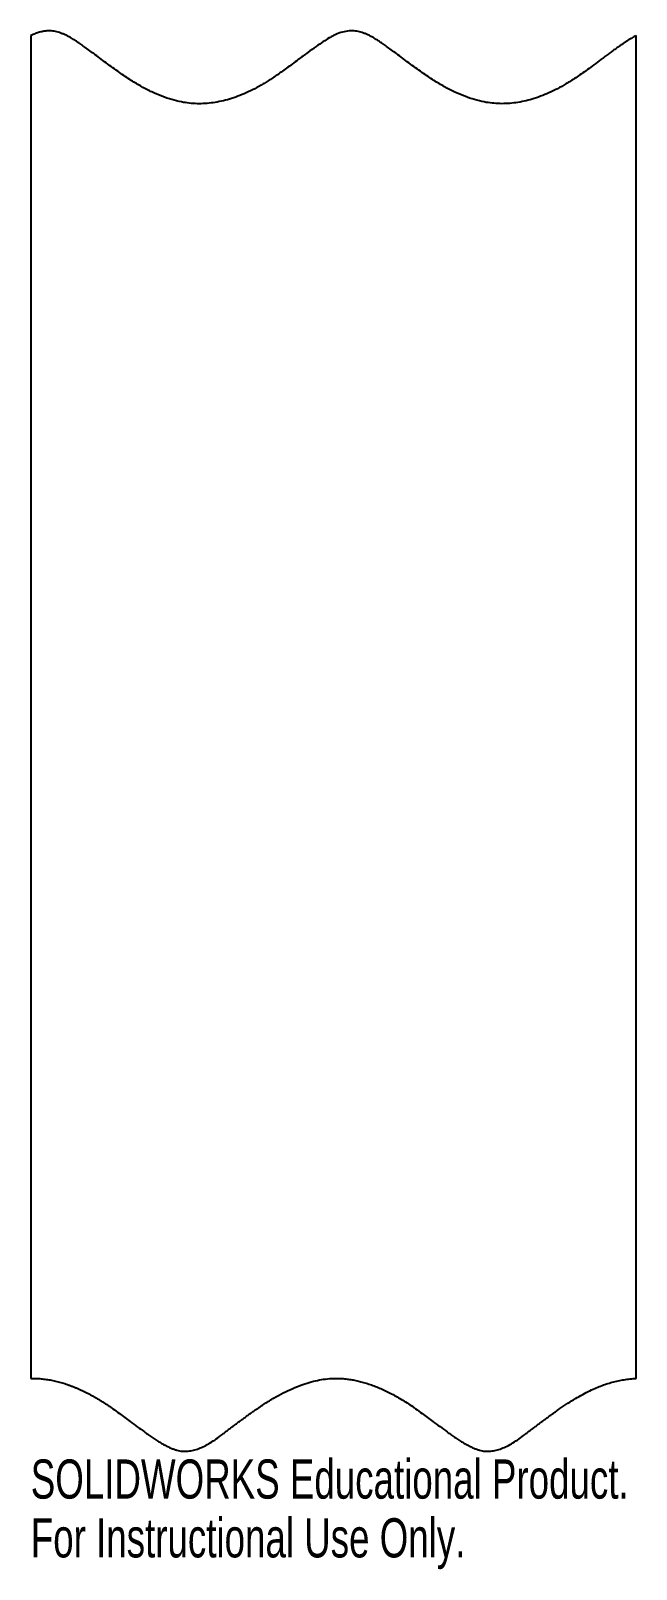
# Model space of a CAD drawing. Header units: inches. Extents: x -4.66 to -1.72, y 4.1 to 11.57.
import ezdxf

# ---------------------------------------------------------------- set-up
doc = ezdxf.new("R2010")
doc.units = ezdxf.units.IN
doc.header["$MEASUREMENT"] = 0
doc.styles.add('SLDTEXTSTYLE0', font='TXT', dxfattribs={"width": 0.7})

msp = doc.modelspace()

# ---------------------------------------------------------------- linework, layer by layer
at = {"color": 7, "linetype": 'Continuous', "lineweight": 25}
for p, q in [((-4.6617, 11.5515), (-4.6617, 5.0298)), ((-1.7244, 5.0298), (-1.7244, 11.5514))]:
    msp.add_line(p, q, dxfattribs=at)
for points, knots in [([(-1.7244, 11.5514), (-1.7275, 11.5498), (-1.734, 11.5462), (-1.7441, 11.5403), (-1.7552, 11.5336), (-1.7671, 11.526), (-1.78, 11.5175), (-1.7938, 11.5082), (-1.8085, 11.498), (-1.8242, 11.4869), (-1.8407, 11.475), (-1.8582, 11.4623), (-1.8765, 11.4486), (-1.9003, 11.4307), (-1.9285, 11.4096), (-1.9601, 11.3865), (-1.9896, 11.3657), (-2.0169, 11.347), (-2.042, 11.3306), (-2.0845, 11.3044), (-2.1454, 11.2722), (-2.2267, 11.2413), (-2.3067, 11.2233), (-2.3854, 11.2184), (-2.4528, 11.2256), (-2.5095, 11.2396), (-2.5574, 11.2558), (-2.6062, 11.2769), (-2.6561, 11.3028), (-2.7086, 11.3348), (-2.766, 11.3735), (-2.8166, 11.4105), (-2.8579, 11.4415), (-2.8867, 11.4628), (-2.9124, 11.4817), (-2.935, 11.498), (-2.9546, 11.5118), (-2.9711, 11.5231), (-2.9845, 11.532), (-2.9974, 11.5399), (-3.0108, 11.5472), (-3.0255, 11.5545), (-3.0398, 11.5606), (-3.0537, 11.5655), (-3.0672, 11.5694), (-3.0802, 11.5722), (-3.0993, 11.5747), (-3.1257, 11.5739), (-3.1595, 11.5661), (-3.1895, 11.5539), (-3.2172, 11.5383), (-3.2451, 11.5204), (-3.2793, 11.4969), (-3.3197, 11.4677), (-3.3583, 11.4388), (-3.3926, 11.413), (-3.4202, 11.3928), (-3.4461, 11.3742), (-3.4704, 11.3573), (-3.4932, 11.3421), (-3.5143, 11.3284), (-3.5545, 11.3038), (-3.6142, 11.2722), (-3.6956, 11.2412), (-3.7756, 11.2232), (-3.8542, 11.2183), (-3.9216, 11.2256), (-3.9783, 11.2397), (-4.0263, 11.2559), (-4.075, 11.277), (-4.1248, 11.3029), (-4.1774, 11.3348), (-4.2347, 11.3735), (-4.2852, 11.4105), (-4.3264, 11.4414), (-4.3552, 11.4627), (-4.3808, 11.4815), (-4.4035, 11.4978), (-4.423, 11.5116), (-4.4396, 11.523), (-4.453, 11.5319), (-4.466, 11.5399), (-4.4794, 11.5472), (-4.4941, 11.5544), (-4.5084, 11.5605), (-4.5223, 11.5655), (-4.5357, 11.5694), (-4.5488, 11.5722), (-4.5633, 11.5741), (-4.58, 11.5743), (-4.5992, 11.5722), (-4.6193, 11.5676), (-4.6404, 11.5608), (-4.6544, 11.5546), (-4.6617, 11.5515)], [0, 0, 0, 0, 0.003165, 0.006698, 0.0106, 0.014872, 0.019517, 0.024535, 0.029926, 0.035692, 0.041832, 0.048348, 0.05524, 0.062507, 0.075242, 0.087049, 0.09793, 0.107886, 0.116923, 0.125043, 0.153025, 0.179003, 0.203433, 0.226865, 0.249916, 0.264396, 0.279575, 0.29556, 0.312443, 0.330298, 0.351129, 0.374976, 0.386968, 0.397767, 0.40737, 0.41578, 0.422997, 0.429021, 0.433854, 0.4375, 0.442712, 0.447651, 0.452331, 0.456764, 0.460968, 0.464963, 0.468771, 0.478359, 0.488655, 0.499998, 0.507453, 0.517416, 0.529907, 0.544937, 0.562512, 0.573476, 0.583761, 0.593367, 0.602297, 0.610552, 0.618135, 0.625048, 0.653096, 0.679106, 0.703536, 0.726935, 0.749927, 0.764485, 0.77969, 0.795649, 0.812453, 0.830354, 0.851186, 0.874986, 0.88694, 0.89771, 0.907298, 0.915702, 0.922924, 0.928965, 0.933827, 0.937511, 0.942714, 0.947647, 0.952323, 0.956756, 0.960963, 0.964964, 0.96878, 0.974228, 0.98, 0.986178, 0.992827, 1, 1, 1, 1]), ([(-4.6617, 5.0298), (-4.6576, 5.0298), (-4.6494, 5.03), (-4.637, 5.0297), (-4.6246, 5.0291), (-4.6121, 5.0282), (-4.5996, 5.027), (-4.587, 5.0253), (-4.5743, 5.0234), (-4.5615, 5.0211), (-4.5487, 5.0184), (-4.5358, 5.0154), (-4.5228, 5.0121), (-4.5098, 5.0084), (-4.4966, 5.0044), (-4.4835, 5), (-4.4702, 4.9953), (-4.4569, 4.9902), (-4.4435, 4.9848), (-4.43, 4.979), (-4.4164, 4.9729), (-4.4028, 4.9665), (-4.3892, 4.9597), (-4.3754, 4.9525), (-4.3616, 4.945), (-4.3477, 4.9372), (-4.3337, 4.929), (-4.3197, 4.9205), (-4.3056, 4.9116), (-4.2914, 4.9024), (-4.2771, 4.8929), (-4.2569, 4.8781), (-4.2244, 4.8542), (-4.1734, 4.8166), (-4.1264, 4.7816), (-4.0895, 4.7548), (-4.0694, 4.7409), (-4.0502, 4.7284), (-4.0318, 4.7172), (-4.0143, 4.7073), (-3.9977, 4.6988), (-3.9819, 4.6916), (-3.9671, 4.6858), (-3.9531, 4.6813), (-3.9399, 4.6781), (-3.9236, 4.6757), (-3.9033, 4.6756), (-3.8784, 4.6792), (-3.8525, 4.6866), (-3.8255, 4.6977), (-3.7974, 4.7125), (-3.7682, 4.7309), (-3.7439, 4.749), (-3.7242, 4.7644), (-3.7092, 4.7759), (-3.6942, 4.7873), (-3.6791, 4.7987), (-3.664, 4.81), (-3.6488, 4.8212), (-3.6336, 4.8324), (-3.6184, 4.8435), (-3.6031, 4.8546), (-3.5877, 4.8656), (-3.5624, 4.8836), (-3.5273, 4.9075), (-3.4821, 4.9352), (-3.438, 4.9593), (-3.3948, 4.98), (-3.3526, 4.9971), (-3.3114, 5.0107), (-3.2711, 5.0208), (-3.2318, 5.0274), (-3.198, 5.03), (-3.1693, 5.0301), (-3.1455, 5.0288), (-3.1213, 5.0262), (-3.0968, 5.0223), (-3.072, 5.0171), (-3.047, 5.0106), (-3.0216, 5.0028), (-2.996, 4.9936), (-2.97, 4.9832), (-2.9438, 4.9714), (-2.9173, 4.9583), (-2.8905, 4.9439), (-2.8633, 4.9282), (-2.836, 4.9111), (-2.8128, 4.8961), (-2.7884, 4.8782), (-2.7559, 4.8543), (-2.7048, 4.8167), (-2.6578, 4.7817), (-2.6209, 4.7548), (-2.6007, 4.7409), (-2.5815, 4.7284), (-2.5631, 4.7172), (-2.5456, 4.7073), (-2.529, 4.6988), (-2.5132, 4.6916), (-2.4984, 4.6858), (-2.4844, 4.6813), (-2.4713, 4.6781), (-2.455, 4.6757), (-2.4346, 4.6756), (-2.4097, 4.6792), (-2.3837, 4.6866), (-2.3568, 4.6976), (-2.3287, 4.7124), (-2.2996, 4.7309), (-2.2753, 4.749), (-2.2555, 4.7644), (-2.2405, 4.7759), (-2.2255, 4.7873), (-2.2105, 4.7987), (-2.1954, 4.81), (-2.1802, 4.8212), (-2.165, 4.8324), (-2.1497, 4.8435), (-2.1344, 4.8546), (-2.1191, 4.8655), (-2.0962, 4.8818), (-2.0661, 4.9025), (-2.029, 4.9262), (-1.9932, 4.9472), (-1.9588, 4.9656), (-1.9269, 4.9807), (-1.8971, 4.9931), (-1.8689, 5.0031), (-1.8404, 5.0116), (-1.8117, 5.0185), (-1.7828, 5.0239), (-1.7537, 5.0278), (-1.7341, 5.0291), (-1.7244, 5.0298)], [0, 0, 0, 0, 0.003694, 0.00741, 0.011151, 0.01492, 0.018718, 0.02255, 0.026418, 0.030324, 0.03427, 0.03826, 0.042295, 0.046378, 0.050511, 0.054697, 0.058936, 0.063231, 0.067584, 0.071997, 0.076471, 0.081008, 0.08561, 0.090279, 0.095015, 0.099819, 0.104695, 0.109642, 0.114662, 0.119756, 0.124925, 0.130166, 0.142335, 0.161431, 0.187453, 0.195267, 0.20263, 0.209548, 0.216026, 0.222071, 0.22769, 0.232895, 0.237699, 0.242117, 0.246171, 0.249888, 0.256981, 0.264482, 0.272542, 0.281285, 0.290805, 0.301178, 0.31246, 0.318146, 0.323832, 0.329517, 0.335202, 0.340886, 0.346571, 0.352256, 0.357941, 0.363626, 0.369311, 0.374997, 0.391751, 0.40768, 0.422821, 0.437214, 0.450908, 0.463959, 0.476431, 0.488398, 0.499943, 0.507039, 0.514233, 0.521548, 0.529004, 0.536618, 0.544411, 0.552397, 0.560593, 0.569013, 0.577669, 0.586575, 0.595742, 0.605179, 0.614896, 0.624902, 0.630098, 0.642251, 0.661362, 0.687431, 0.695247, 0.702613, 0.709533, 0.716012, 0.722058, 0.727678, 0.732882, 0.737684, 0.7421, 0.746151, 0.749865, 0.756967, 0.764474, 0.772537, 0.781279, 0.790797, 0.801164, 0.812438, 0.818124, 0.82381, 0.829495, 0.83518, 0.840865, 0.846549, 0.852234, 0.857919, 0.863604, 0.86929, 0.874976, 0.889012, 0.902265, 0.914752, 0.926491, 0.937506, 0.946633, 0.955653, 0.96459, 0.973469, 0.982314, 0.991149, 1, 1, 1, 1])]:
    msp.add_open_spline(points, degree=3, knots=knots, dxfattribs=at)

# ---------------------------------------------------------------- texts
at = {"color": 7, "linetype": 'Continuous', "char_height": 0.1903, "attachment_point": 1, "style": 'SLDTEXTSTYLE0'}
for s, insert in [('SOLIDWORKS Educational Product.', (-4.6617, 4.6363)), ('For Instructional Use Only.', (-4.6617, 4.3508))]:
    msp.add_mtext(s, dxfattribs=dict(at, insert=insert))

doc.saveas('drawing.dxf')
